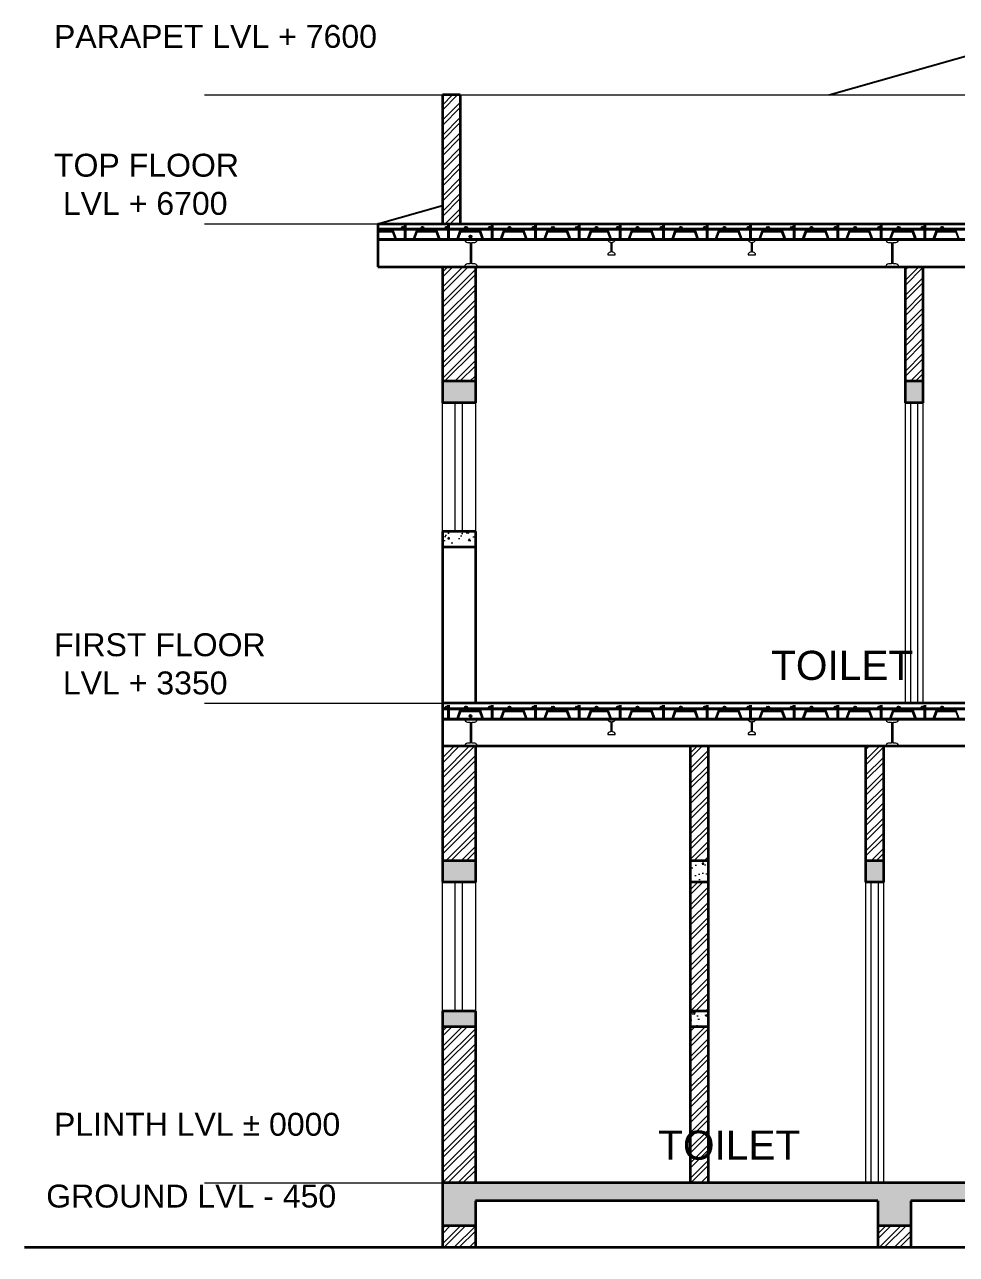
# Model space of a CAD drawing. Header units: millimetres. Extents: x 19543921 to 20171754, y -3528062 to -3222959.
# Drawn here: x 19619077 to 19625583, y -3308471 to -3299880 of the extents above; entities that cross this region are included whole.
import ezdxf

# ---------------------------------------------------------------- set-up
doc = ezdxf.new("R2010")
doc.units = ezdxf.units.MM
doc.header["$MEASUREMENT"] = 0
for name, color, linetype, lineweight in [('Dimension', 4, 'Continuous', 9), ('ele 2', 105, 'Continuous', 25), ('HACTH', 9, 'Continuous', 9), ('plate', 8, 'Continuous', 30), ('S-Trench', 47, 'Continuous', 40), ('SLAB SECTION', 253, 'Continuous', 40), ('Staircase', 6, 'Continuous', 13), ('steel post', 6, 'Continuous', 20), ('text', 142, 'Continuous', 9), ('wall', 1, 'Continuous', 35), ('Windows', 4, 'Continuous', 13)]:
    doc.layers.add(name, color=color, linetype=linetype, lineweight=lineweight)
doc.styles.add('ARAIL', font='arial.ttf')
pattern_1 = [(50, (-89478.37, -20090.48), (143.4520365, -12.550427), [15, -165]), (355, (-89478.37, -20090.48), (-27.7502667, 150.4384267), [12, -132]), (100.45144446, (-89466.42, -20091.52), (115.7017693, 137.8879982), [12.7480384, -140.2284224]), (46.1842, (-89478.37, -20050.48), (213.4482661, -33.1038562), [22.5, -247.5]), (96.6356355, (-89460.59, -20053.24), (186.9323891, 194.8237202), [19.1220684, -210.342752]), (351.184164, (-89478.37, -20050.48), (186.932389, 194.82372), [18, -198.0000002]), (21, (-89458.37, -20060.48), (119.3814104, -80.5237781), [15, -165]), (326, (-89458.37, -20060.48), (48.6630664, 145.030009), [12, -132]), (71.45144474, (-89448.43, -20067.19), (168.0444753, 64.5062306), [12.748038, -140.2284224]), (37.5, (-89478.375, -20090.48), (2.43197106, 66.57877077), [0, -130.4, 0, -134, 0, -132.5]), (7.5, (-89478.375, -20090.48), (52.6139075, 78.88234238), [0, -76.4, 0, -127.4, 0, -50.5]), (327.5, (-89522.975, -20090.48), (106.76448723, -4.51097435), [0, -50, 0, -156, 0, -207]), (317.5, (-89542.975, -20090.48), (116.63723387, 20.02099647), [0, -65, 0, -103.6, 0, -147])]
pattern_2 = [(45, (-89478.375, -20090.48), (-53.0330086, 53.0330086), []), (45, (-89443.02, -20090.48), (-53.0330086, 53.0330086), [])]

msp = doc.modelspace()

# ---------------------------------------------------------------- hatches: boundary and pattern name
at = {"layer": 'Dimension', "linetype": 'Continuous', "true_color": 0x939598}
h = msp.add_hatch(dxfattribs=at)
h.set_pattern_fill('ANSI31', color=252, scale=13.821639)
h.set_pattern_definition([(45, (6861784.8549, -2856512.4554), (-1.22167186986, 1.22167186986), [])])
h.paths.add_polyline_path([(19621708.7, -3301300.1, 1), (19621728.1, -3301300.1, 1)])
h = msp.add_hatch(dxfattribs=at)
h.set_pattern_fill('ANSI31', color=252, scale=13.821639)
h.set_pattern_definition([(45, (6861921.3048, -2856512.4554), (-1.22167186986, 1.22167186986), [])])
h.paths.add_polyline_path([(19621845.1, -3301300.1, 1), (19621864.5, -3301300.1, 1)])
h = msp.add_hatch(dxfattribs=at)
h.set_pattern_fill('ANSI31', color=252, scale=13.821639)
h.set_pattern_definition([(45, (6862088.895, -2856512.4554), (-1.22167186986, 1.22167186986), [])])
h.paths.add_polyline_path([(19622012.7, -3301300.1, 1), (19622032.1, -3301300.1, 1)])
h = msp.add_hatch(dxfattribs=at)
h.set_pattern_fill('ANSI31', color=252, scale=13.821639)
h.set_pattern_definition([(45, (6862225.3449, -2856512.4554), (-1.22167186986, 1.22167186986), [])])
h.paths.add_polyline_path([(19622149.2, -3301300.1, 1), (19622168.6, -3301300.1, 1)])
h = msp.add_hatch(dxfattribs=at)
h.set_pattern_fill('ANSI31', color=252, scale=13.821639)
h.set_pattern_definition([(45, (6862392.935, -2856512.4554), (-1.22167186986, 1.22167186986), [])])
h.paths.add_polyline_path([(19622316.7, -3301300.1, 1), (19622336.2, -3301300.1, 1)])
h = msp.add_hatch(dxfattribs=at)
h.set_pattern_fill('ANSI31', color=252, scale=13.821639)
h.set_pattern_definition([(45, (6862529.385, -2856512.4554), (-1.22167186986, 1.22167186986), [])])
h.paths.add_polyline_path([(19622453.2, -3301300.1, 1), (19622472.6, -3301300.1, 1)])
h = msp.add_hatch(dxfattribs=at)
h.set_pattern_fill('ANSI31', color=252, scale=13.821639)
h.set_pattern_definition([(45, (6862696.9751, -2856512.4554), (-1.22167186986, 1.22167186986), [])])
h.paths.add_polyline_path([(19622620.8, -3301300.1, 1), (19622640.2, -3301300.1, 1)])
h = msp.add_hatch(dxfattribs=at)
h.set_pattern_fill('ANSI31', color=252, scale=13.821639)
h.set_pattern_definition([(45, (6862833.425, -2856512.4554), (-1.22167186986, 1.22167186986), [])])
h.paths.add_polyline_path([(19622757.2, -3301300.1, 1), (19622776.6, -3301300.1, 1)])
h = msp.add_hatch(dxfattribs=at)
h.set_pattern_fill('ANSI31', color=252, scale=13.821639)
h.set_pattern_definition([(45, (6863001.0152, -2856512.4554), (-1.22167186986, 1.22167186986), [])])
h.paths.add_polyline_path([(19622924.8, -3301300.1, 1), (19622944.2, -3301300.1, 1)])
h = msp.add_hatch(dxfattribs=at)
h.set_pattern_fill('ANSI31', color=252, scale=13.821639)
h.set_pattern_definition([(45, (6863137.4651, -2856512.4554), (-1.22167186986, 1.22167186986), [])])
h.paths.add_polyline_path([(19623061.3, -3301300.1, 1), (19623080.7, -3301300.1, 1)])
h = msp.add_hatch(dxfattribs=at)
h.set_pattern_fill('ANSI31', color=252, scale=13.821639)
h.set_pattern_definition([(45, (6863286.1339, -2856512.4554), (-1.22167186986, 1.22167186986), [])])
h.paths.add_polyline_path([(19623209.9, -3301300.1, 1), (19623229.4, -3301300.1, 1)])
h = msp.add_hatch(dxfattribs=at)
h.set_pattern_fill('ANSI31', color=252, scale=13.821639)
h.set_pattern_definition([(45, (6863422.5838, -2856512.4554), (-1.22167186986, 1.22167186986), [])])
h.paths.add_polyline_path([(19623346.4, -3301300.1, 1), (19623365.8, -3301300.1, 1)])
h = msp.add_hatch(dxfattribs=at)
h.set_pattern_fill('ANSI31', color=252, scale=13.821639)
h.set_pattern_definition([(45, (6863590.174, -2856512.4554), (-1.22167186986, 1.22167186986), [])])
h.paths.add_polyline_path([(19623514, -3301300.1, 1), (19623533.4, -3301300.1, 1)])
h = msp.add_hatch(dxfattribs=at)
h.set_pattern_fill('ANSI31', color=252, scale=13.821639)
h.set_pattern_definition([(45, (6863726.6239, -2856512.4554), (-1.22167186986, 1.22167186986), [])])
h.paths.add_polyline_path([(19623650.4, -3301300.1, 1), (19623669.8, -3301300.1, 1)])
h = msp.add_hatch(dxfattribs=at)
h.set_pattern_fill('ANSI31', color=252, scale=13.821639)
h.set_pattern_definition([(45, (6863894.214, -2856512.4554), (-1.22167186986, 1.22167186986), [])])
h.paths.add_polyline_path([(19623818, -3301300.1, 1), (19623837.4, -3301300.1, 1)])
h = msp.add_hatch(dxfattribs=at)
h.set_pattern_fill('ANSI31', color=252, scale=13.821639)
h.set_pattern_definition([(45, (6864030.664, -2856512.4554), (-1.22167186986, 1.22167186986), [])])
h.paths.add_polyline_path([(19623954.5, -3301300.1, 1), (19623973.9, -3301300.1, 1)])
h = msp.add_hatch(dxfattribs=at)
h.set_pattern_fill('ANSI31', color=252, scale=13.821639)
h.set_pattern_definition([(45, (6864198.2541, -2856512.4554), (-1.22167186986, 1.22167186986), [])])
h.paths.add_polyline_path([(19624122.1, -3301300.1, 1), (19624141.5, -3301300.1, 1)])
h = msp.add_hatch(dxfattribs=at)
h.set_pattern_fill('ANSI31', color=252, scale=13.821639)
h.set_pattern_definition([(45, (6864334.704, -2856512.4554), (-1.22167186986, 1.22167186986), [])])
h.paths.add_polyline_path([(19624258.5, -3301300.1, 1), (19624277.9, -3301300.1, 1)])
h = msp.add_hatch(dxfattribs=at)
h.set_pattern_fill('ANSI31', color=252, scale=13.821639)
h.set_pattern_definition([(45, (6864502.2942, -2856512.4554), (-1.22167186986, 1.22167186986), [])])
h.paths.add_polyline_path([(19624426.1, -3301300.1, 1), (19624445.5, -3301300.1, 1)])
h = msp.add_hatch(dxfattribs=at)
h.set_pattern_fill('ANSI31', color=252, scale=13.821639)
h.set_pattern_definition([(45, (6864638.7441, -2856512.4554), (-1.22167186986, 1.22167186986), [])])
h.paths.add_polyline_path([(19624562.6, -3301300.1, 1), (19624582, -3301300.1, 1)])
h = msp.add_hatch(dxfattribs=at)
h.set_pattern_fill('ANSI31', color=252, scale=13.821639)
h.set_pattern_definition([(45, (6864806.3343, -2856512.4554), (-1.22167186986, 1.22167186986), [])])
h.paths.add_polyline_path([(19624730.1, -3301300.1, 1), (19624749.6, -3301300.1, 1)])
h = msp.add_hatch(dxfattribs=at)
h.set_pattern_fill('ANSI31', color=252, scale=13.821639)
h.set_pattern_definition([(45, (6864942.7842, -2856512.4554), (-1.22167186986, 1.22167186986), [])])
h.paths.add_polyline_path([(19624866.6, -3301300.1, 1), (19624886, -3301300.1, 1)])
h = msp.add_hatch(dxfattribs=at)
h.set_pattern_fill('ANSI31', color=252, scale=13.821639)
h.set_pattern_definition([(45, (6865110.3744, -2856512.4554), (-1.22167186986, 1.22167186986), [])])
h.paths.add_polyline_path([(19625034.2, -3301300.1, 1), (19625053.6, -3301300.1, 1)])
h = msp.add_hatch(dxfattribs=at)
h.set_pattern_fill('ANSI31', color=252, scale=13.821639)
h.set_pattern_definition([(45, (6865246.8243, -2856512.4554), (-1.22167186986, 1.22167186986), [])])
h.paths.add_polyline_path([(19625170.6, -3301300.1, 1), (19625190, -3301300.1, 1)])
h = msp.add_hatch(dxfattribs=at)
h.set_pattern_fill('ANSI31', color=252, scale=13.821639)
h.set_pattern_definition([(45, (6865414.4145, -2856512.4554), (-1.22167186986, 1.22167186986), [])])
h.paths.add_polyline_path([(19625338.2, -3301300.1, 1), (19625357.6, -3301300.1, 1)])
h = msp.add_hatch(dxfattribs=at)
h.set_pattern_fill('ANSI31', color=252, scale=13.821639)
h.set_pattern_definition([(45, (6865550.8644, -2856512.4554), (-1.22167186986, 1.22167186986), [])])
h.paths.add_polyline_path([(19625474.7, -3301300.1, 1), (19625494.1, -3301300.1, 1)])
h = msp.add_hatch(dxfattribs=at)
h.set_pattern_fill('ANSI31', color=252, scale=13.821639)
h.set_pattern_definition([(45, (6862256.4851, -2856572.1649), (-1.22167186986, 1.22167186986), [])])
h.paths.add_polyline_path([(19622180.3, -3301359.8, 1), (19622199.7, -3301359.8, 1)])
h = msp.add_hatch(dxfattribs=at)
h.set_pattern_fill('ANSI31', color=252, scale=13.821639)
h.set_pattern_definition([(45, (6862088.895, -2859862.4554), (-1.22167186986, 1.22167186986), [])])
h.paths.add_polyline_path([(19622012.7, -3304650.1, 1), (19622032.1, -3304650.1, 1)])
h = msp.add_hatch(dxfattribs=at)
h.set_pattern_fill('ANSI31', color=252, scale=13.821639)
h.set_pattern_definition([(45, (6862225.3449, -2859862.4554), (-1.22167186986, 1.22167186986), [])])
h.paths.add_polyline_path([(19622149.2, -3304650.1, 1), (19622168.6, -3304650.1, 1)])
h = msp.add_hatch(dxfattribs=at)
h.set_pattern_fill('ANSI31', color=252, scale=13.821639)
h.set_pattern_definition([(45, (6862392.935, -2859862.4554), (-1.22167186986, 1.22167186986), [])])
h.paths.add_polyline_path([(19622316.7, -3304650.1, 1), (19622336.2, -3304650.1, 1)])
h = msp.add_hatch(dxfattribs=at)
h.set_pattern_fill('ANSI31', color=252, scale=13.821639)
h.set_pattern_definition([(45, (6862529.385, -2859862.4554), (-1.22167186986, 1.22167186986), [])])
h.paths.add_polyline_path([(19622453.2, -3304650.1, 1), (19622472.6, -3304650.1, 1)])
h = msp.add_hatch(dxfattribs=at)
h.set_pattern_fill('ANSI31', color=252, scale=13.821639)
h.set_pattern_definition([(45, (6862696.9751, -2859862.4554), (-1.22167186986, 1.22167186986), [])])
h.paths.add_polyline_path([(19622620.8, -3304650.1, 1), (19622640.2, -3304650.1, 1)])
h = msp.add_hatch(dxfattribs=at)
h.set_pattern_fill('ANSI31', color=252, scale=13.821639)
h.set_pattern_definition([(45, (6862833.425, -2859862.4554), (-1.22167186986, 1.22167186986), [])])
h.paths.add_polyline_path([(19622757.2, -3304650.1, 1), (19622776.6, -3304650.1, 1)])
h = msp.add_hatch(dxfattribs=at)
h.set_pattern_fill('ANSI31', color=252, scale=13.821639)
h.set_pattern_definition([(45, (6863001.0152, -2859862.4554), (-1.22167186986, 1.22167186986), [])])
h.paths.add_polyline_path([(19622924.8, -3304650.1, 1), (19622944.2, -3304650.1, 1)])
h = msp.add_hatch(dxfattribs=at)
h.set_pattern_fill('ANSI31', color=252, scale=13.821639)
h.set_pattern_definition([(45, (6863137.4651, -2859862.4554), (-1.22167186986, 1.22167186986), [])])
h.paths.add_polyline_path([(19623061.3, -3304650.1, 1), (19623080.7, -3304650.1, 1)])
h = msp.add_hatch(dxfattribs=at)
h.set_pattern_fill('ANSI31', color=252, scale=13.821639)
h.set_pattern_definition([(45, (6863286.1339, -2859862.4554), (-1.22167186986, 1.22167186986), [])])
h.paths.add_polyline_path([(19623209.9, -3304650.1, 1), (19623229.4, -3304650.1, 1)])
h = msp.add_hatch(dxfattribs=at)
h.set_pattern_fill('ANSI31', color=252, scale=13.821639)
h.set_pattern_definition([(45, (6863422.5838, -2859862.4554), (-1.22167186986, 1.22167186986), [])])
h.paths.add_polyline_path([(19623346.4, -3304650.1, 1), (19623365.8, -3304650.1, 1)])
h = msp.add_hatch(dxfattribs=at)
h.set_pattern_fill('ANSI31', color=252, scale=13.821639)
h.set_pattern_definition([(45, (6863590.174, -2859862.4554), (-1.22167186986, 1.22167186986), [])])
h.paths.add_polyline_path([(19623514, -3304650.1, 1), (19623533.4, -3304650.1, 1)])
h = msp.add_hatch(dxfattribs=at)
h.set_pattern_fill('ANSI31', color=252, scale=13.821639)
h.set_pattern_definition([(45, (6863726.6239, -2859862.4554), (-1.22167186986, 1.22167186986), [])])
h.paths.add_polyline_path([(19623650.4, -3304650.1, 1), (19623669.8, -3304650.1, 1)])
h = msp.add_hatch(dxfattribs=at)
h.set_pattern_fill('ANSI31', color=252, scale=13.821639)
h.set_pattern_definition([(45, (6863894.214, -2859862.4554), (-1.22167186986, 1.22167186986), [])])
h.paths.add_polyline_path([(19623818, -3304650.1, 1), (19623837.4, -3304650.1, 1)])
h = msp.add_hatch(dxfattribs=at)
h.set_pattern_fill('ANSI31', color=252, scale=13.821639)
h.set_pattern_definition([(45, (6864030.664, -2859862.4554), (-1.22167186986, 1.22167186986), [])])
h.paths.add_polyline_path([(19623954.5, -3304650.1, 1), (19623973.9, -3304650.1, 1)])
h = msp.add_hatch(dxfattribs=at)
h.set_pattern_fill('ANSI31', color=252, scale=13.821639)
h.set_pattern_definition([(45, (6864198.2541, -2859862.4554), (-1.22167186986, 1.22167186986), [])])
h.paths.add_polyline_path([(19624122.1, -3304650.1, 1), (19624141.5, -3304650.1, 1)])
h = msp.add_hatch(dxfattribs=at)
h.set_pattern_fill('ANSI31', color=252, scale=13.821639)
h.set_pattern_definition([(45, (6864334.704, -2859862.4554), (-1.22167186986, 1.22167186986), [])])
h.paths.add_polyline_path([(19624258.5, -3304650.1, 1), (19624277.9, -3304650.1, 1)])
h = msp.add_hatch(dxfattribs=at)
h.set_pattern_fill('ANSI31', color=252, scale=13.821639)
h.set_pattern_definition([(45, (6864502.2942, -2859862.4554), (-1.22167186986, 1.22167186986), [])])
h.paths.add_polyline_path([(19624426.1, -3304650.1, 1), (19624445.5, -3304650.1, 1)])
h = msp.add_hatch(dxfattribs=at)
h.set_pattern_fill('ANSI31', color=252, scale=13.821639)
h.set_pattern_definition([(45, (6864638.7441, -2859862.4554), (-1.22167186986, 1.22167186986), [])])
h.paths.add_polyline_path([(19624562.6, -3304650.1, 1), (19624582, -3304650.1, 1)])
h = msp.add_hatch(dxfattribs=at)
h.set_pattern_fill('ANSI31', color=252, scale=13.821639)
h.set_pattern_definition([(45, (6864806.3343, -2859862.4554), (-1.22167186986, 1.22167186986), [])])
h.paths.add_polyline_path([(19624730.1, -3304650.1, 1), (19624749.6, -3304650.1, 1)])
h = msp.add_hatch(dxfattribs=at)
h.set_pattern_fill('ANSI31', color=252, scale=13.821639)
h.set_pattern_definition([(45, (6864942.7842, -2859862.4554), (-1.22167186986, 1.22167186986), [])])
h.paths.add_polyline_path([(19624866.6, -3304650.1, 1), (19624886, -3304650.1, 1)])
h = msp.add_hatch(dxfattribs=at)
h.set_pattern_fill('ANSI31', color=252, scale=13.821639)
h.set_pattern_definition([(45, (6865110.3744, -2859862.4554), (-1.22167186986, 1.22167186986), [])])
h.paths.add_polyline_path([(19625034.2, -3304650.1, 1), (19625053.6, -3304650.1, 1)])
h = msp.add_hatch(dxfattribs=at)
h.set_pattern_fill('ANSI31', color=252, scale=13.821639)
h.set_pattern_definition([(45, (6865246.8243, -2859862.4554), (-1.22167186986, 1.22167186986), [])])
h.paths.add_polyline_path([(19625170.6, -3304650.1, 1), (19625190, -3304650.1, 1)])
h = msp.add_hatch(dxfattribs=at)
h.set_pattern_fill('ANSI31', color=252, scale=13.821639)
h.set_pattern_definition([(45, (6865414.4145, -2859862.4554), (-1.22167186986, 1.22167186986), [])])
h.paths.add_polyline_path([(19625338.2, -3304650.1, 1), (19625357.6, -3304650.1, 1)])
h = msp.add_hatch(dxfattribs=at)
h.set_pattern_fill('ANSI31', color=252, scale=13.821639)
h.set_pattern_definition([(45, (6865550.8644, -2859862.4554), (-1.22167186986, 1.22167186986), [])])
h.paths.add_polyline_path([(19625474.7, -3304650.1, 1), (19625494.1, -3304650.1, 1)])
h = msp.add_hatch(dxfattribs=at)
h.set_pattern_fill('ANSI31', color=252, scale=13.821639)
h.set_pattern_definition([(45, (6862256.4851, -2859922.1649), (-1.22167186986, 1.22167186986), [])])
h.paths.add_polyline_path([(19622180.3, -3304709.8, 1), (19622199.7, -3304709.8, 1)])
at = {"layer": 'HACTH', "linetype": 'Continuous', "ltscale": 1000}
h = msp.add_hatch(dxfattribs=at)
h.set_pattern_fill('ANSI32', color=0, scale=200)
h.set_pattern_definition(pattern_2)
h.paths.add_polyline_path([(19622224.6, -3306881.1), (19621994.6, -3306881.1), (19621994.6, -3307971.1), (19622224.6, -3307971.1)])
h.paths.add_polyline_path([(19622224.6, -3304921.1), (19622150.4, -3304921.1), (19621994.6, -3304921.1), (19621994.6, -3305721.1), (19622224.6, -3305721.1)])
h.paths.add_polyline_path([(19623849.6, -3304921.1), (19623724.6, -3304921.1), (19623724.6, -3305721.1), (19623849.6, -3305721.1)])
h.paths.add_polyline_path([(19623849.6, -3306881.1), (19623724.6, -3306881.1), (19623724.6, -3307971.1), (19623849.6, -3307971.1)])
h.paths.add_polyline_path([(19623849.6, -3305871.1), (19623724.6, -3305871.1), (19623724.6, -3306771.1), (19623849.6, -3306771.1)])
h.paths.add_polyline_path([(19625074.6, -3304921.1), (19624949.6, -3304921.1), (19624949.6, -3305721.1), (19625074.6, -3305721.1)])
h.paths.add_polyline_path([(19626674.7, -3301571.1), (19626549.7, -3301571.1), (19626549.7, -3302371.1), (19626674.7, -3302371.1)])
h.paths.add_polyline_path([(19626674.7, -3302521.1), (19626549.7, -3302521.1), (19626549.7, -3303421.1), (19626674.7, -3303421.1)])
h.paths.add_polyline_path([(19626674.7, -3303531.1), (19626549.7, -3303531.1), (19626549.7, -3304621.1), (19626674.7, -3304621.1)])
h.paths.add_polyline_path([(19625349.7, -3301571.1), (19625224.7, -3301571.1), (19625224.7, -3302371.1), (19625349.7, -3302371.1)])
h.paths.add_polyline_path([(19622224.6, -3301571.1), (19621994.6, -3301571.1), (19621994.6, -3302371.1), (19622224.6, -3302371.1)])
h.paths.add_polyline_path([(19629494.6, -3300371.1), (19629369.6, -3300371.1), (19629369.6, -3301271.1), (19629494.6, -3301271.1)])
h.paths.add_polyline_path([(19622119.6, -3300371.1), (19621994.6, -3300371.1), (19621994.6, -3301271.1), (19622119.6, -3301271.1)])
h.paths.add_polyline_path([(19630094.6, -3307971.1), (19629984.6, -3307971.1), (19629984.6, -3308096.1), (19629604.6, -3308096.1), (19629604.6, -3307971.1), (19629494.6, -3307971.1), (19629494.6, -3308421.1), (19630094.6, -3308421.1)])
h = msp.add_hatch(dxfattribs=at)
h.set_pattern_fill('AR-CONC', color=0, scale=20)
h.set_pattern_definition(pattern_1)
h.paths.add_polyline_path([(19622224.6, -3302371.1), (19621994.6, -3302371.1), (19621994.6, -3302521.1), (19622224.6, -3302521.1)])
h.paths.add_polyline_path([(19622224.6, -3305721.1), (19621994.6, -3305721.1), (19621994.6, -3305871.1), (19622224.6, -3305871.1)])
h.paths.add_polyline_path([(19622224.6, -3306771.1), (19621994.6, -3306771.1), (19621994.6, -3306881.1), (19622224.6, -3306881.1)])
h.paths.add_polyline_path([(19625074.6, -3305721.1), (19624949.6, -3305721.1), (19624949.6, -3305871.1), (19625074.6, -3305871.1)])
h.paths.add_polyline_path([(19625349.7, -3302371.1), (19625224.7, -3302371.1), (19625224.7, -3302521.1), (19625349.7, -3302521.1)])
h = msp.add_hatch(dxfattribs=at)
h.set_pattern_fill('AR-CONC', color=0, scale=20)
h.set_pattern_definition(pattern_1)
h.paths.add_polyline_path([(19622224.6, -3303421.1), (19621994.6, -3303421.1), (19621994.6, -3303531.1), (19622224.6, -3303531.1)])
h = msp.add_hatch(dxfattribs=at)
h.set_pattern_fill('AR-CONC', color=0, scale=20)
h.set_pattern_definition([(50, (-92303.49, -23440.48), (143.4520365, -12.550427), [15, -165]), (355, (-92303.49, -23440.48), (-27.7502667, 150.4384267), [12, -132]), (100.45144446, (-92291.53, -23441.52), (115.7017693, 137.8879982), [12.7480384, -140.2284224]), (46.1842, (-92303.49, -23400.48), (213.4482661, -33.1038562), [22.5, -247.5]), (96.6356355, (-92285.7, -23403.24), (186.9323891, 194.8237202), [19.1220684, -210.342752]), (351.184164, (-92303.5, -23400.48), (186.932389, 194.82372), [18, -198.0000002]), (21, (-92283.49, -23410.48), (119.3814104, -80.5237781), [15, -165]), (326, (-92283.49, -23410.48), (48.6630664, 145.030009), [12, -132]), (71.45144474, (-92273.54, -23417.19), (168.0444753, 64.5062306), [12.748038, -140.2284224]), (37.5, (-92303.49, -23440.48), (2.43197106, 66.57877077), [0, -130.4, 0, -134, 0, -132.5]), (7.5, (-92303.49, -23440.48), (52.6139075, 78.88234238), [0, -76.4, 0, -127.4, 0, -50.5]), (327.5, (-92348.09, -23440.48), (106.76448723, -4.51097435), [0, -50, 0, -156, 0, -207]), (317.5, (-92368.09, -23440.48), (116.63723387, 20.02099647), [0, -65, 0, -103.6, 0, -147])])
h.paths.add_polyline_path([(19623849.6, -3305721.1), (19623724.6, -3305721.1), (19623724.6, -3305871.1), (19623849.6, -3305871.1)])
h.paths.add_polyline_path([(19623849.6, -3306771.1), (19623724.6, -3306771.1), (19623724.6, -3306881.1), (19623849.6, -3306881.1)])
h = msp.add_hatch(dxfattribs=at)
h.set_pattern_fill('AR-CONC', color=0, scale=20)
h.set_pattern_definition(pattern_1)
h.paths.add_polyline_path([(19629494.6, -3307971.1), (19621994.6, -3307971.1), (19621994.6, -3308271.1), (19622224.6, -3308271.1), (19622224.6, -3308096.1), (19625034.7, -3308096.1), (19625034.7, -3308271.1), (19625264.7, -3308271.1), (19625264.7, -3308096.1), (19629264.6, -3308096.1), (19629264.6, -3308271.1), (19629494.6, -3308271.1)])
h = msp.add_hatch(dxfattribs=at)
h.set_pattern_fill('ANSI32', color=0, scale=200)
h.set_pattern_definition(pattern_2)
h.paths.add_polyline_path([(19622224.6, -3308271.1), (19621994.6, -3308271.1), (19621994.6, -3308421.1), (19622224.6, -3308421.1)])
h.paths.add_polyline_path([(19629494.6, -3308271.1), (19629264.6, -3308271.1), (19629264.6, -3308421.1), (19629494.6, -3308421.1)])
h = msp.add_hatch(dxfattribs=at)
h.set_pattern_fill('ANSI32', color=0, scale=200)
h.set_pattern_definition(pattern_2)
h.paths.add_polyline_path([(19625264.7, -3308271.1), (19625034.7, -3308271.1), (19625034.7, -3308421.1), (19625264.7, -3308421.1)])

# ---------------------------------------------------------------- linework, layer by layer
at = {"layer": 'Dimension', "linetype": 'Continuous'}
for centre in [(19621718.4, -3301300.1), (19621854.8, -3301300.1), (19622022.4, -3301300.1), (19622158.9, -3301300.1), (19622326.4, -3301300.1), (19622462.9, -3301300.1), (19622630.5, -3301300.1), (19622766.9, -3301300.1), (19622934.5, -3301300.1), (19623071, -3301300.1), (19623219.6, -3301300.1), (19623356.1, -3301300.1), (19623523.7, -3301300.1), (19623660.1, -3301300.1), (19623827.7, -3301300.1), (19623964.2, -3301300.1), (19624131.8, -3301300.1), (19624268.2, -3301300.1), (19624435.8, -3301300.1), (19624572.3, -3301300.1), (19624739.8, -3301300.1), (19624876.3, -3301300.1), (19625043.9, -3301300.1), (19625180.3, -3301300.1), (19625347.9, -3301300.1), (19625484.4, -3301300.1), (19622190, -3301359.8), (19622022.4, -3304650.1), (19622158.9, -3304650.1), (19622326.4, -3304650.1), (19622462.9, -3304650.1), (19622630.5, -3304650.1), (19622766.9, -3304650.1), (19622934.5, -3304650.1), (19623071, -3304650.1), (19623219.6, -3304650.1), (19623356.1, -3304650.1), (19623523.7, -3304650.1), (19623660.1, -3304650.1), (19623827.7, -3304650.1), (19623964.2, -3304650.1), (19624131.8, -3304650.1), (19624268.2, -3304650.1), (19624435.8, -3304650.1), (19624572.3, -3304650.1), (19624739.8, -3304650.1), (19624876.3, -3304650.1), (19625043.9, -3304650.1), (19625180.3, -3304650.1), (19625347.9, -3304650.1), (19625484.4, -3304650.1), (19622190, -3304709.8)]:
    msp.add_circle(centre, 9.7, dxfattribs=at)
at = {"layer": 'ele 2', "linetype": 'Continuous', "ltscale": 1000}
for p, q in [((19624694.6, -3300371.1), (19625744.6, -3300071.1)), ((19621544.6, -3301271.1), (19621994.6, -3301142.5))]:
    msp.add_line(p, q, dxfattribs=at)
at = {"layer": 'plate', "lineweight": 25, "ltscale": 0.125}
for p, q in [((19621544.6, -3301325.5), (19621648.3, -3301325.5)), ((19621668.9, -3301380.8), (19621648.3, -3301325.5)), ((19621797.9, -3301380.8), (19621818.5, -3301325.5)), ((19621815.6, -3301325.5), (19621952.3, -3301325.5)), ((19621972.9, -3301380.8), (19621952.3, -3301325.5)), ((19622101.9, -3301380.8), (19622122.5, -3301325.5)), ((19622119.6, -3301325.5), (19622256.3, -3301325.5)), ((19622277, -3301380.8), (19622256.3, -3301325.5)), ((19622406, -3301380.8), (19622426.6, -3301325.5)), ((19622426.6, -3301325.5), (19622560.4, -3301325.5)), ((19622581, -3301380.8), (19622560.4, -3301325.5)), ((19622710, -3301380.8), (19622730.6, -3301325.5)), ((19622730.6, -3301325.5), (19622864.4, -3301325.5)), ((19622885.1, -3301380.8), (19622864.4, -3301325.5)), ((19623014, -3301380.8), (19623034.7, -3301325.5)), ((19623034.7, -3301325.5), (19623149.5, -3301325.5)), ((19623170.2, -3301380.8), (19623149.5, -3301325.5)), ((19623299.2, -3301380.8), (19623319.8, -3301325.5)), ((19623319.8, -3301325.5), (19623453.6, -3301325.5)), ((19623474.2, -3301380.8), (19623453.6, -3301325.5)), ((19623603.2, -3301380.8), (19623623.8, -3301325.5)), ((19623623.8, -3301325.5), (19623757.6, -3301325.5)), ((19623778.3, -3301380.8), (19623757.6, -3301325.5)), ((19623907.2, -3301380.8), (19623927.9, -3301325.5)), ((19623927.9, -3301325.5), (19624061.7, -3301325.5)), ((19624082.3, -3301380.8), (19624061.7, -3301325.5)), ((19624211.3, -3301380.8), (19624231.9, -3301325.5)), ((19624231.9, -3301325.5), (19624365.7, -3301325.5)), ((19624386.3, -3301380.8), (19624365.7, -3301325.5)), ((19624515.3, -3301380.8), (19624535.9, -3301325.5)), ((19624535.9, -3301325.5), (19624669.7, -3301325.5)), ((19624690.4, -3301380.8), (19624669.7, -3301325.5)), ((19624819.4, -3301380.8), (19624840, -3301325.5)), ((19624840, -3301325.5), (19624973.8, -3301325.5)), ((19624994.4, -3301380.8), (19624973.8, -3301325.5)), ((19625123.4, -3301380.8), (19625144, -3301325.5)), ((19625144, -3301325.5), (19625277.8, -3301325.5)), ((19625298.5, -3301380.8), (19625277.8, -3301325.5)), ((19625427.4, -3301380.8), (19625448.1, -3301325.5)), ((19625448.1, -3301325.5), (19625581.9, -3301325.5)), ((19625602.5, -3301380.8), (19625581.9, -3301325.5)), ((19621668.9, -3301380.8), (19621797.9, -3301380.8)), ((19621972.9, -3301380.8), (19622101.9, -3301380.8)), ((19622277, -3301380.8), (19622406, -3301380.8)), ((19622581, -3301380.8), (19622710, -3301380.8)), ((19622885.1, -3301380.8), (19623014, -3301380.8)), ((19623170.2, -3301380.8), (19623299.2, -3301380.8)), ((19623474.2, -3301380.8), (19623603.2, -3301380.8)), ((19623778.3, -3301380.8), (19623907.2, -3301380.8)), ((19624082.3, -3301380.8), (19624211.3, -3301380.8)), ((19624386.3, -3301380.8), (19624515.3, -3301380.8)), ((19624690.4, -3301380.8), (19624819.4, -3301380.8)), ((19624994.4, -3301380.8), (19625123.4, -3301380.8)), ((19625298.5, -3301380.8), (19625427.4, -3301380.8)), ((19622101.9, -3304730.8), (19622122.5, -3304675.5)), ((19622119.6, -3304675.5), (19622256.3, -3304675.5)), ((19622277, -3304730.8), (19622256.3, -3304675.5)), ((19622406, -3304730.8), (19622426.6, -3304675.5)), ((19622426.6, -3304675.5), (19622560.4, -3304675.5)), ((19622581, -3304730.8), (19622560.4, -3304675.5)), ((19622710, -3304730.8), (19622730.6, -3304675.5)), ((19622730.6, -3304675.5), (19622864.4, -3304675.5)), ((19622885.1, -3304730.8), (19622864.4, -3304675.5)), ((19623014, -3304730.8), (19623034.7, -3304675.5)), ((19623034.7, -3304675.5), (19623149.5, -3304675.5)), ((19623170.2, -3304730.8), (19623149.5, -3304675.5)), ((19623299.2, -3304730.8), (19623319.8, -3304675.5)), ((19623319.8, -3304675.5), (19623453.6, -3304675.5)), ((19623474.2, -3304730.8), (19623453.6, -3304675.5)), ((19623603.2, -3304730.8), (19623623.8, -3304675.5)), ((19623623.8, -3304675.5), (19623757.6, -3304675.5)), ((19623778.3, -3304730.8), (19623757.6, -3304675.5)), ((19623907.2, -3304730.8), (19623927.9, -3304675.5)), ((19623927.9, -3304675.5), (19624061.7, -3304675.5)), ((19624082.3, -3304730.8), (19624061.7, -3304675.5)), ((19624211.3, -3304730.8), (19624231.9, -3304675.5)), ((19624231.9, -3304675.5), (19624365.7, -3304675.5)), ((19624386.3, -3304730.8), (19624365.7, -3304675.5)), ((19624515.3, -3304730.8), (19624535.9, -3304675.5)), ((19624535.9, -3304675.5), (19624669.7, -3304675.5)), ((19624690.4, -3304730.8), (19624669.7, -3304675.5)), ((19624819.4, -3304730.8), (19624840, -3304675.5)), ((19624840, -3304675.5), (19624973.8, -3304675.5)), ((19624994.4, -3304730.8), (19624973.8, -3304675.5)), ((19625123.4, -3304730.8), (19625144, -3304675.5)), ((19625144, -3304675.5), (19625277.8, -3304675.5)), ((19625298.5, -3304730.8), (19625277.8, -3304675.5)), ((19625427.4, -3304730.8), (19625448.1, -3304675.5)), ((19625448.1, -3304675.5), (19625581.9, -3304675.5)), ((19625602.5, -3304730.8), (19625581.9, -3304675.5)), ((19621994.6, -3304730.8), (19622101.9, -3304730.8)), ((19622277, -3304730.8), (19622406, -3304730.8)), ((19622581, -3304730.8), (19622710, -3304730.8)), ((19622885.1, -3304730.8), (19623014, -3304730.8)), ((19623170.2, -3304730.8), (19623299.2, -3304730.8)), ((19623474.2, -3304730.8), (19623603.2, -3304730.8)), ((19623778.3, -3304730.8), (19623907.2, -3304730.8)), ((19624082.3, -3304730.8), (19624211.3, -3304730.8)), ((19624386.3, -3304730.8), (19624515.3, -3304730.8)), ((19624690.4, -3304730.8), (19624819.4, -3304730.8)), ((19624994.4, -3304730.8), (19625123.4, -3304730.8)), ((19625298.5, -3304730.8), (19625427.4, -3304730.8))]:
    msp.add_line(p, q, dxfattribs=at)
at = {"layer": 'S-Trench'}
for p, q in [((19621733.4, -3301380.8), (19621733.4, -3301284)), ((19622037.4, -3301380.8), (19622037.4, -3301284)), ((19622341.5, -3301380.8), (19622341.5, -3301284)), ((19622645.5, -3301380.8), (19622645.5, -3301284)), ((19622949.5, -3301380.8), (19622949.5, -3301284)), ((19623234.7, -3301380.8), (19623234.7, -3301284)), ((19623538.7, -3301380.8), (19623538.7, -3301284)), ((19623842.7, -3301380.8), (19623842.7, -3301284)), ((19624146.8, -3301380.8), (19624146.8, -3301284)), ((19624450.8, -3301380.8), (19624450.8, -3301284)), ((19624754.9, -3301380.8), (19624754.9, -3301284)), ((19625058.9, -3301380.8), (19625058.9, -3301284)), ((19625362.9, -3301380.8), (19625362.9, -3301284)), ((19622037.4, -3304730.8), (19622037.4, -3304634)), ((19622341.5, -3304730.8), (19622341.5, -3304634)), ((19622645.5, -3304730.8), (19622645.5, -3304634)), ((19622949.5, -3304730.8), (19622949.5, -3304634)), ((19623234.7, -3304730.8), (19623234.7, -3304634)), ((19623538.7, -3304730.8), (19623538.7, -3304634)), ((19623842.7, -3304730.8), (19623842.7, -3304634)), ((19624146.8, -3304730.8), (19624146.8, -3304634)), ((19624450.8, -3304730.8), (19624450.8, -3304634)), ((19624754.9, -3304730.8), (19624754.9, -3304634)), ((19625058.9, -3304730.8), (19625058.9, -3304634)), ((19625362.9, -3304730.8), (19625362.9, -3304634))]:
    msp.add_line(p, q, dxfattribs=at)
at = {"layer": 'S-Trench', "color": 3}
for p, q in [((19621544.6, -3301309.8), (19629944.6, -3301309.8)), ((19621544.6, -3301380.8), (19629944.6, -3301380.8)), ((19621994.6, -3304659.8), (19629494.6, -3304659.8)), ((19621994.6, -3304730.8), (19629494.6, -3304730.8))]:
    msp.add_line(p, q, dxfattribs=at)
at = {"layer": 'SLAB SECTION', "lineweight": 25, "ltscale": 0.125}
for p, q in [((19621544.6, -3301321.1), (19621651.3, -3301321.1)), ((19621672, -3301376.4), (19621651.3, -3301321.1)), ((19621672, -3301376.4), (19621794.8, -3301376.4)), ((19621794.8, -3301376.4), (19621815.4, -3301321.1)), ((19621815.6, -3301321.1), (19621955.4, -3301321.1)), ((19621976, -3301376.4), (19621955.4, -3301321.1)), ((19621976, -3301376.4), (19622098.8, -3301376.4)), ((19622098.8, -3301376.4), (19622119.5, -3301321.1)), ((19622119.6, -3301321.1), (19622259.4, -3301321.1)), ((19622280, -3301376.4), (19622259.4, -3301321.1)), ((19622280, -3301376.4), (19622402.9, -3301376.4)), ((19622402.9, -3301376.4), (19622423.5, -3301321.1)), ((19622423.5, -3301321.1), (19622563.5, -3301321.1)), ((19622584.1, -3301376.4), (19622563.5, -3301321.1)), ((19622584.1, -3301376.4), (19622706.9, -3301376.4)), ((19622706.9, -3301376.4), (19622727.6, -3301321.1)), ((19622727.6, -3301321.1), (19622867.5, -3301321.1)), ((19622888.1, -3301376.4), (19622867.5, -3301321.1)), ((19622888.1, -3301376.4), (19623011, -3301376.4)), ((19623011, -3301376.4), (19623031.6, -3301321.1)), ((19623031.6, -3301321.1), (19623152.6, -3301321.1)), ((19623173.2, -3301376.4), (19623152.6, -3301321.1)), ((19623173.2, -3301376.4), (19623296.1, -3301376.4)), ((19623296.1, -3301376.4), (19623316.7, -3301321.1)), ((19623316.7, -3301321.1), (19623456.7, -3301321.1)), ((19623477.3, -3301376.4), (19623456.7, -3301321.1)), ((19623477.3, -3301376.4), (19623600.1, -3301376.4)), ((19623600.1, -3301376.4), (19623620.8, -3301321.1)), ((19623620.8, -3301321.1), (19623760.7, -3301321.1)), ((19623781.3, -3301376.4), (19623760.7, -3301321.1)), ((19623781.3, -3301376.4), (19623904.2, -3301376.4)), ((19623904.2, -3301376.4), (19623924.8, -3301321.1)), ((19623924.8, -3301321.1), (19624064.7, -3301321.1)), ((19624085.4, -3301376.4), (19624064.7, -3301321.1)), ((19624085.4, -3301376.4), (19624208.2, -3301376.4)), ((19624208.2, -3301376.4), (19624228.8, -3301321.1)), ((19624228.8, -3301321.1), (19624368.8, -3301321.1)), ((19624389.4, -3301376.4), (19624368.8, -3301321.1)), ((19624389.4, -3301376.4), (19624512.2, -3301376.4)), ((19624512.2, -3301376.4), (19624532.9, -3301321.1)), ((19624532.9, -3301321.1), (19624672.8, -3301321.1)), ((19624693.4, -3301376.4), (19624672.8, -3301321.1)), ((19624693.4, -3301376.4), (19624816.3, -3301376.4)), ((19624816.3, -3301376.4), (19624836.9, -3301321.1)), ((19624836.9, -3301321.1), (19624976.9, -3301321.1)), ((19624997.5, -3301376.4), (19624976.9, -3301321.1)), ((19624997.5, -3301376.4), (19625120.3, -3301376.4)), ((19625120.3, -3301376.4), (19625141, -3301321.1)), ((19625141, -3301321.1), (19625280.9, -3301321.1)), ((19625301.5, -3301376.4), (19625280.9, -3301321.1)), ((19625301.5, -3301376.4), (19625424.4, -3301376.4)), ((19625424.4, -3301376.4), (19625445, -3301321.1)), ((19625445, -3301321.1), (19625584.9, -3301321.1)), ((19621994.6, -3304726.4), (19622098.8, -3304726.4)), ((19622098.8, -3304726.4), (19622119.5, -3304671.1)), ((19622119.6, -3304671.1), (19622259.4, -3304671.1)), ((19622280, -3304726.4), (19622259.4, -3304671.1)), ((19622280, -3304726.4), (19622402.9, -3304726.4)), ((19622402.9, -3304726.4), (19622423.5, -3304671.1)), ((19622423.5, -3304671.1), (19622563.5, -3304671.1)), ((19622584.1, -3304726.4), (19622563.5, -3304671.1)), ((19622584.1, -3304726.4), (19622706.9, -3304726.4)), ((19622706.9, -3304726.4), (19622727.6, -3304671.1)), ((19622727.6, -3304671.1), (19622867.5, -3304671.1)), ((19622888.1, -3304726.4), (19622867.5, -3304671.1)), ((19622888.1, -3304726.4), (19623011, -3304726.4)), ((19623011, -3304726.4), (19623031.6, -3304671.1)), ((19623031.6, -3304671.1), (19623152.6, -3304671.1)), ((19623173.2, -3304726.4), (19623152.6, -3304671.1)), ((19623173.2, -3304726.4), (19623296.1, -3304726.4)), ((19623296.1, -3304726.4), (19623316.7, -3304671.1)), ((19623316.7, -3304671.1), (19623456.7, -3304671.1)), ((19623477.3, -3304726.4), (19623456.7, -3304671.1)), ((19623477.3, -3304726.4), (19623600.1, -3304726.4)), ((19623600.1, -3304726.4), (19623620.8, -3304671.1)), ((19623620.8, -3304671.1), (19623760.7, -3304671.1)), ((19623781.3, -3304726.4), (19623760.7, -3304671.1)), ((19623781.3, -3304726.4), (19623904.2, -3304726.4)), ((19623904.2, -3304726.4), (19623924.8, -3304671.1)), ((19623924.8, -3304671.1), (19624064.7, -3304671.1)), ((19624085.4, -3304726.4), (19624064.7, -3304671.1)), ((19624085.4, -3304726.4), (19624208.2, -3304726.4)), ((19624208.2, -3304726.4), (19624228.8, -3304671.1)), ((19624228.8, -3304671.1), (19624368.8, -3304671.1)), ((19624389.4, -3304726.4), (19624368.8, -3304671.1)), ((19624389.4, -3304726.4), (19624512.2, -3304726.4)), ((19624512.2, -3304726.4), (19624532.9, -3304671.1)), ((19624532.9, -3304671.1), (19624672.8, -3304671.1)), ((19624693.4, -3304726.4), (19624672.8, -3304671.1)), ((19624693.4, -3304726.4), (19624816.3, -3304726.4)), ((19624816.3, -3304726.4), (19624836.9, -3304671.1)), ((19624836.9, -3304671.1), (19624976.9, -3304671.1)), ((19624997.5, -3304726.4), (19624976.9, -3304671.1)), ((19624997.5, -3304726.4), (19625120.3, -3304726.4)), ((19625120.3, -3304726.4), (19625141, -3304671.1)), ((19625141, -3304671.1), (19625280.9, -3304671.1)), ((19625301.5, -3304726.4), (19625280.9, -3304671.1)), ((19625301.5, -3304726.4), (19625424.4, -3304726.4)), ((19625424.4, -3304726.4), (19625445, -3304671.1)), ((19625445, -3304671.1), (19625584.9, -3304671.1))]:
    msp.add_line(p, q, dxfattribs=at)
at = {"layer": 'Staircase', "linetype": 'Continuous', "ltscale": 1000}
msp.add_line((19621994.6, -3300371.1), (19629369.6, -3300371.1), dxfattribs=at)
at = {"layer": 'steel post', "ltscale": 0.125}
for p, q in [((19622239, -3301380.8), (19622150.4, -3301380.8)), ((19622169.3, -3301402.1), (19622188.6, -3301402.1)), ((19622188.6, -3301402.1), (19622188.6, -3301549.8)), ((19622200.8, -3301549.8), (19622200.8, -3301402.1)), ((19622200.8, -3301402.1), (19622220.1, -3301402.1)), ((19625179.8, -3301380.8), (19625091.2, -3301380.8)), ((19625110.1, -3301402.1), (19625129.4, -3301402.1)), ((19625129.4, -3301402.1), (19625129.4, -3301549.8)), ((19625141.6, -3301549.8), (19625141.6, -3301402.1)), ((19625141.6, -3301402.1), (19625160.9, -3301402.1)), ((19622188.6, -3301549.8), (19622169.3, -3301549.8)), ((19622220.1, -3301549.8), (19622200.8, -3301549.8)), ((19625129.4, -3301549.8), (19625110.1, -3301549.8)), ((19625160.9, -3301549.8), (19625141.6, -3301549.8)), ((19622150.4, -3301571.1), (19622239, -3301571.1)), ((19625091.2, -3301571.1), (19625179.8, -3301571.1)), ((19625177.6, -3304621.1), (19625120.5, -3304621.1)), ((19622239, -3304730.8), (19622150.4, -3304730.8)), ((19622169.3, -3304752.1), (19622188.6, -3304752.1)), ((19622188.6, -3304752.1), (19622188.6, -3304899.8)), ((19622200.8, -3304899.8), (19622200.8, -3304752.1)), ((19622200.8, -3304752.1), (19622220.1, -3304752.1)), ((19625179.8, -3304730.8), (19625091.2, -3304730.8)), ((19625110.1, -3304752.1), (19625129.4, -3304752.1)), ((19625129.4, -3304752.1), (19625129.4, -3304899.8)), ((19625141.6, -3304899.8), (19625141.6, -3304752.1)), ((19625141.6, -3304752.1), (19625160.9, -3304752.1)), ((19622188.6, -3304899.8), (19622169.3, -3304899.8)), ((19622220.1, -3304899.8), (19622200.8, -3304899.8)), ((19625129.4, -3304899.8), (19625110.1, -3304899.8)), ((19625160.9, -3304899.8), (19625141.6, -3304899.8)), ((19622150.4, -3304921.1), (19622239, -3304921.1)), ((19625091.2, -3304921.1), (19625179.8, -3304921.1))]:
    msp.add_line(p, q, dxfattribs=at)
for points in [[(19623200.9, -3301380.8), (19623149.1, -3301380.8, 0.386921), (19623165.3, -3301399.1), (19623169.8, -3301399.1), (19623169.8, -3301469.8), (19623165.3, -3301469.8, 0.386921), (19623149.1, -3301488.1), (19623200.9, -3301488.1, 0.386921), (19623184.7, -3301469.8), (19623180.2, -3301469.8), (19623180.2, -3301399.1), (19623184.7, -3301399.1, 0.386921)], [(19624181.2, -3301380.8), (19624129.3, -3301380.8, 0.386921), (19624145.6, -3301399.1), (19624150, -3301399.1), (19624150, -3301469.8), (19624145.6, -3301469.8, 0.386921), (19624129.3, -3301488.1), (19624181.2, -3301488.1, 0.386921), (19624164.9, -3301469.8), (19624160.5, -3301469.8), (19624160.5, -3301399.1), (19624164.9, -3301399.1, 0.386921)], [(19623200.9, -3304730.8), (19623149.1, -3304730.8, 0.386921), (19623165.3, -3304749.1), (19623169.8, -3304749.1), (19623169.8, -3304819.8), (19623165.3, -3304819.8, 0.386921), (19623149.1, -3304838.1), (19623200.9, -3304838.1, 0.386921), (19623184.7, -3304819.8), (19623180.2, -3304819.8), (19623180.2, -3304749.1), (19623184.7, -3304749.1, 0.386921)], [(19624181.2, -3304730.8), (19624129.3, -3304730.8, 0.386921), (19624145.6, -3304749.1), (19624150, -3304749.1), (19624150, -3304819.8), (19624145.6, -3304819.8, 0.386921), (19624129.3, -3304838.1), (19624181.2, -3304838.1, 0.386921), (19624164.9, -3304819.8), (19624160.5, -3304819.8), (19624160.5, -3304749.1), (19624164.9, -3304749.1, 0.386921)]]:
    msp.add_lwpolyline(points, format="xyb", close=True, dxfattribs=at)
for centre, start, end in [((19622171.5, -3301381), 179.30862, 263.91855), ((19622217.9, -3301381), 276.08145, 0.69138), ((19625112.3, -3301381), 179.30862, 263.91855), ((19625158.7, -3301381), 276.08145, 0.69138), ((19622171.5, -3301570.8), 96.08145, 180.69138), ((19622217.9, -3301570.8), 359.30862, 83.91855), ((19625112.3, -3301570.8), 96.08145, 180.69138), ((19625158.7, -3301570.8), 359.30862, 83.91855), ((19622171.5, -3304731), 179.30862, 263.91855), ((19622217.9, -3304731), 276.08145, 0.69138), ((19625112.3, -3304731), 179.30862, 263.91855), ((19625158.7, -3304731), 276.08145, 0.69138), ((19622171.5, -3304920.8), 96.08145, 180.69138), ((19622217.9, -3304920.8), 359.30862, 83.91855), ((19625112.3, -3304920.8), 96.08145, 180.69138), ((19625158.7, -3304920.8), 359.30862, 83.91855)]:
    msp.add_arc(centre, 21.1, start, end, dxfattribs=at)
at = {"layer": 'text'}
for p, q in [((19620333.9, -3300371.1), (19621994.6, -3300371.1)), ((19620333.9, -3301271.1), (19621994.6, -3301271.1)), ((19620333.9, -3304621.1), (19621994.6, -3304621.1)), ((19620333.9, -3307971.1), (19621994.6, -3307971.1)), ((19620333.9, -3308421.1), (19621994.6, -3308421.1))]:
    msp.add_line(p, q, dxfattribs=at)
for points in [[(19621164.3, -3300371.1, 0, 100, 0), (19621164.3, -3300259.1, 0, 0, 0), (19621164.3, -3300096.4, 0, 0, 0), (19619717.1, -3300096.4, 0, 0, 0)], [(19621164.3, -3301271.1, 0, 100, 0), (19621164.3, -3301159.1, 0, 0, 0), (19621164.3, -3300996.4, 0, 0, 0), (19619717.1, -3300996.4, 0, 0, 0)], [(19621164.3, -3304621.1, 0, 100, 0), (19621164.3, -3304509.1, 0, 0, 0), (19621164.3, -3304346.4, 0, 0, 0), (19619717.1, -3304346.4, 0, 0, 0)], [(19621164.3, -3307971.1, 0, 100, 0), (19621164.3, -3307859.1, 0, 0, 0), (19621164.3, -3307696.4, 0, 0, 0), (19619717.1, -3307696.4, 0, 0, 0)], [(19621164.3, -3308421.1, 0, 100, 0), (19621164.3, -3308309.1, 0, 0, 0), (19621164.3, -3308183.1, 0, 0, 0), (19619717.1, -3308183.1, 0, 0, 0)]]:
    msp.add_lwpolyline(points, format="xyseb", dxfattribs=at)
at = {"layer": 'wall', "linetype": 'Continuous', "ltscale": 1000}
for p, q in [((19621994.6, -3300371.1), (19621994.6, -3301271.1)), ((19622119.6, -3300371.1), (19621994.6, -3300371.1)), ((19622119.6, -3300371.1), (19622119.6, -3301271.1)), ((19621544.6, -3301271.1), (19621544.6, -3301571.1)), ((19621544.6, -3301271.1), (19629944.6, -3301271.1)), ((19621544.6, -3301571.1), (19629944.6, -3301571.1)), ((19621994.6, -3301571.1), (19621994.6, -3302521.1)), ((19622224.6, -3301571.1), (19622224.6, -3302521.1)), ((19625224.7, -3301571.1), (19625224.7, -3302521.1)), ((19625349.7, -3301571.1), (19625349.7, -3302521.1)), ((19625349.7, -3301571.1), (19625349.7, -3302521.1)), ((19622224.6, -3302371.1), (19621994.6, -3302371.1)), ((19625349.7, -3302371.1), (19625224.7, -3302371.1)), ((19622224.6, -3302521.1), (19621994.6, -3302521.1)), ((19625349.7, -3302521.1), (19625224.7, -3302521.1)), ((19621994.6, -3303421.1), (19621994.6, -3305871.1)), ((19622224.6, -3303421.1), (19621994.6, -3303421.1)), ((19622224.6, -3303421.1), (19622224.6, -3304621.1)), ((19622224.6, -3303531.1), (19621994.6, -3303531.1)), ((19629494.6, -3304621.1), (19621994.6, -3304621.1)), ((19629494.6, -3304921.1), (19621994.6, -3304921.1)), ((19622224.6, -3304921.1), (19622224.6, -3305871.1)), ((19623724.6, -3304921.1), (19623724.6, -3307971.1)), ((19623849.6, -3304921.1), (19623849.6, -3307971.1)), ((19624949.6, -3304921.1), (19624949.6, -3305871.1)), ((19625074.6, -3304921.1), (19625074.6, -3305871.1)), ((19622224.6, -3305721.1), (19621994.6, -3305721.1)), ((19623849.6, -3305721.1), (19623724.6, -3305721.1)), ((19625074.6, -3305721.1), (19624949.6, -3305721.1)), ((19622224.6, -3305871.1), (19621994.6, -3305871.1)), ((19623849.6, -3305871.1), (19623724.6, -3305871.1)), ((19625074.6, -3305871.1), (19624949.6, -3305871.1)), ((19621994.6, -3306771.1), (19621994.6, -3308421.1)), ((19622224.6, -3306771.1), (19621994.6, -3306771.1)), ((19622224.6, -3306771.1), (19622224.6, -3307971.1)), ((19623849.6, -3306771.1), (19623724.6, -3306771.1)), ((19622224.6, -3306881.1), (19621994.6, -3306881.1)), ((19623849.6, -3306881.1), (19623724.6, -3306881.1)), ((19629494.6, -3307971.1), (19621994.6, -3307971.1)), ((19625034.7, -3308096.1), (19622224.6, -3308096.1)), ((19622224.6, -3308096.1), (19622224.6, -3308271.1)), ((19625034.7, -3308096.1), (19625034.7, -3308271.1)), ((19629264.6, -3308096.1), (19625264.7, -3308096.1)), ((19625264.7, -3308096.1), (19625264.7, -3308271.1)), ((19622224.6, -3308271.1), (19621994.6, -3308271.1)), ((19622224.6, -3308271.1), (19622224.6, -3308421.1)), ((19625264.7, -3308271.1), (19625034.7, -3308271.1)), ((19625034.7, -3308271.1), (19625034.7, -3308421.1)), ((19625264.7, -3308271.1), (19625264.7, -3308421.1)), ((19619077.3, -3308421.1), (19632083.6, -3308421.1))]:
    msp.add_line(p, q, dxfattribs=at)
at = {"layer": 'Windows', "linetype": 'Continuous', "ltscale": 1000}
for p, q in [((19621994.6, -3303421.1), (19621994.6, -3302521.1)), ((19622224.6, -3302521.1), (19622224.6, -3303421.1)), ((19625224.7, -3302521.1), (19625224.7, -3304621.1)), ((19625349.7, -3302521.1), (19625349.7, -3304621.1)), ((19621994.6, -3306771.1), (19621994.6, -3305871.1)), ((19622224.6, -3305871.1), (19622224.6, -3306771.1)), ((19624949.6, -3305871.1), (19624949.6, -3307971.1)), ((19625074.6, -3305871.1), (19625074.6, -3307971.1))]:
    msp.add_line(p, q, dxfattribs=at)
at = {"layer": 'Windows', "ltscale": 1000}
for p, q in [((19622084.6, -3303421.1), (19622084.6, -3302521.1)), ((19622134.6, -3303421.1), (19622134.6, -3302521.1)), ((19625262.2, -3302521.1), (19625262.2, -3304621.1)), ((19625312.2, -3302521.1), (19625312.2, -3304621.1)), ((19622084.6, -3306771.1), (19622084.6, -3305871.1)), ((19622134.6, -3306771.1), (19622134.6, -3305871.1)), ((19624987.1, -3305871.1), (19624987.1, -3307971.1)), ((19625037.1, -3305871.1), (19625037.1, -3307971.1))]:
    msp.add_line(p, q, dxfattribs=at)

# ---------------------------------------------------------------- texts
at = {"layer": 'text', "linetype": 'Continuous', "ltscale": 1000, "char_height": 160.02, "attachment_point": 1, "style": 'ARAIL'}
for s, insert, width in [('PARAPET LVL + 7600', (19619282.4, -3299881.9), 2494.596), ('TOP FLOOR\\P LVL + 6700', (19619282.4, -3300781.9), 2204.826), ('FIRST FLOOR\\P LVL + 3350', (19619282.4, -3304131.9), 2271.071), ('PLINTH LVL %%P 0000', (19619282.4, -3307481.9), 2210.687), ('GROUND LVL - 450', (19619228.3, -3307983.7), 2249.293)]:
    msp.add_mtext(s, dxfattribs=dict(at, insert=insert, width=width))
at = {"layer": 'text', "ltscale": 7, "char_height": 203.2, "attachment_point": 3, "style": 'ARAIL'}
for s, insert in [('TOILET ', (19625282.7, -3304254.2)), ('TOILET', (19624494, -3307606.1))]:
    msp.add_mtext_dynamic_manual_height_columns(s, width=3155.972, gutter_width=40, heights=[570.7], dxfattribs=dict(at, insert=insert))

doc.saveas('drawing.dxf')
